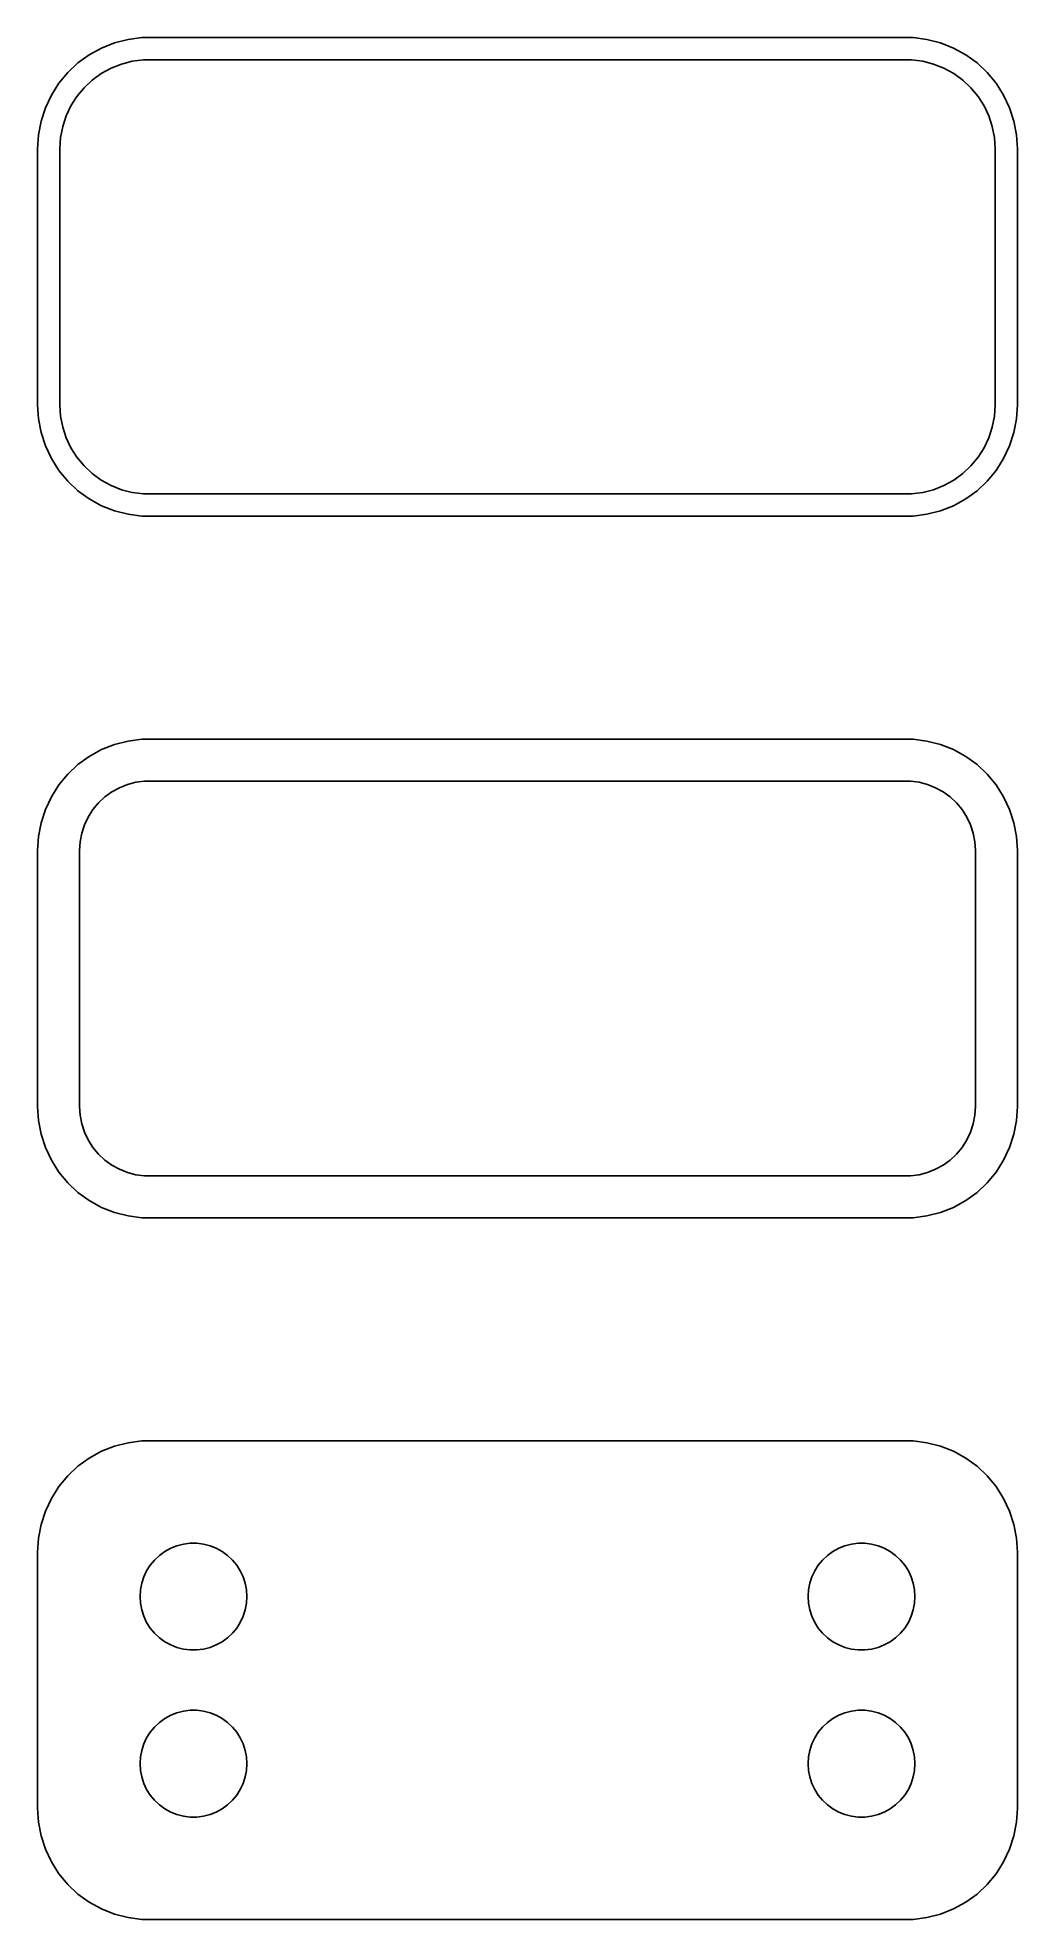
# Model space of a CAD drawing. Header units: metres. Extents: x -22 to 22, y 83.8 to 168.2.
import ezdxf

# ---------------------------------------------------------------- set-up
doc = ezdxf.new("R2010")
doc.units = ezdxf.units.M

msp = doc.modelspace()

# ---------------------------------------------------------------- linework, layer by layer
for p, q in [((-17.9369, 168.161), (-18.5451, 168.005)), ((-17.3139, 168.24), (-17.9369, 168.161)), ((17.3139, 168.24), (-17.3139, 168.24)), ((17.9369, 168.161), (17.3139, 168.24)), ((18.5451, 168.005), (17.9369, 168.161)), ((-19.6791, 167.472), (-20.1871, 167.103)), ((-19.1289, 167.774), (-19.6791, 167.472)), ((-18.5451, 168.005), (-19.1289, 167.774)), ((19.1289, 167.774), (18.5451, 168.005)), ((19.6791, 167.472), (19.1289, 167.774)), ((20.1871, 167.103), (19.6791, 167.472)), ((-20.6448, 166.673), (-21.0451, 166.189)), ((-20.1871, 167.103), (-20.6448, 166.673)), ((-19.5497, 166.332), (-19.1433, 166.627)), ((-19.1433, 166.627), (-18.7031, 166.869)), ((-18.7031, 166.869), (-18.2361, 167.054)), ((-18.2361, 167.054), (-17.7495, 167.179)), ((-17.7495, 167.179), (-17.2512, 167.242)), ((-17.2512, 167.242), (17.2512, 167.242)), ((17.2512, 167.242), (17.7495, 167.179)), ((17.7495, 167.179), (18.2361, 167.054)), ((18.2361, 167.054), (18.7031, 166.869)), ((18.7031, 166.869), (19.1433, 166.627)), ((19.1433, 166.627), (19.5497, 166.332)), ((20.6448, 166.673), (20.1871, 167.103)), ((21.0451, 166.189), (20.6448, 166.673)), ((-21.3815, 165.659), (-21.6489, 165.091)), ((-21.0451, 166.189), (-21.3815, 165.659)), ((-20.5052, 165.177), (-20.2361, 165.601)), ((-20.2361, 165.601), (-19.9159, 165.988)), ((-19.9159, 165.988), (-19.5497, 166.332)), ((19.5497, 166.332), (19.9159, 165.988)), ((19.9159, 165.988), (20.2361, 165.601)), ((20.2361, 165.601), (20.5052, 165.177)), ((21.3815, 165.659), (21.0451, 166.189)), ((21.6489, 165.091), (21.3815, 165.659)), ((-21.6489, 165.091), (-21.8429, 164.493)), ((-20.7191, 164.722), (-20.5052, 165.177)), ((20.5052, 165.177), (20.7191, 164.722)), ((21.8429, 164.493), (21.6489, 165.091)), ((-21.8429, 164.493), (-21.9606, 163.877)), ((-20.9684, 163.751), (-20.8743, 164.245)), ((-20.8743, 164.245), (-20.7191, 164.722)), ((20.7191, 164.722), (20.8743, 164.245)), ((20.8743, 164.245), (20.9684, 163.751)), ((21.9606, 163.877), (21.8429, 164.493)), ((-21.9606, 163.877), (-22, 163.25)), ((-22, 163.25), (-22, 151.75)), ((-21, 163.25), (-20.9684, 163.751)), ((-21, 151.75), (-21, 163.25)), ((20.9684, 163.751), (21, 163.25)), ((21, 163.25), (21, 151.75)), ((22, 163.25), (21.9606, 163.877)), ((22, 151.75), (22, 163.25)), ((-22, 151.75), (-21.9606, 151.123)), ((-20.9684, 151.249), (-21, 151.75)), ((-20.8743, 150.755), (-20.9684, 151.249)), ((20.9684, 151.249), (20.8743, 150.755)), ((21, 151.75), (20.9684, 151.249)), ((21.9606, 151.123), (22, 151.75)), ((-21.9606, 151.123), (-21.8429, 150.507)), ((-21.8429, 150.507), (-21.6489, 149.909)), ((-20.7191, 150.278), (-20.8743, 150.755)), ((20.8743, 150.755), (20.7191, 150.278)), ((21.6489, 149.909), (21.8429, 150.507)), ((21.8429, 150.507), (21.9606, 151.123)), ((-21.6489, 149.909), (-21.3815, 149.341)), ((-20.5052, 149.823), (-20.7191, 150.278)), ((-20.2361, 149.399), (-20.5052, 149.823)), ((20.5052, 149.823), (20.2361, 149.399)), ((20.7191, 150.278), (20.5052, 149.823)), ((21.3815, 149.341), (21.6489, 149.909)), ((-21.3815, 149.341), (-21.0451, 148.811)), ((-21.0451, 148.811), (-20.6448, 148.327)), ((-19.9159, 149.012), (-20.2361, 149.399)), ((-19.5497, 148.668), (-19.9159, 149.012)), ((19.9159, 149.012), (19.5497, 148.668)), ((20.2361, 149.399), (19.9159, 149.012)), ((20.6448, 148.327), (21.0451, 148.811)), ((21.0451, 148.811), (21.3815, 149.341)), ((-20.6448, 148.327), (-20.1871, 147.897)), ((-20.1871, 147.897), (-19.6791, 147.528)), ((-19.1433, 148.373), (-19.5497, 148.668)), ((-18.7031, 148.131), (-19.1433, 148.373)), ((-18.2361, 147.946), (-18.7031, 148.131)), ((-17.7495, 147.821), (-18.2361, 147.946)), ((18.2361, 147.946), (17.7495, 147.821)), ((18.7031, 148.131), (18.2361, 147.946)), ((19.1433, 148.373), (18.7031, 148.131)), ((19.5497, 148.668), (19.1433, 148.373)), ((19.6791, 147.528), (20.1871, 147.897)), ((20.1871, 147.897), (20.6448, 148.327)), ((-19.6791, 147.528), (-19.1289, 147.226)), ((-19.1289, 147.226), (-18.5451, 146.995)), ((-17.2512, 147.758), (-17.7495, 147.821)), ((17.2512, 147.758), (-17.2512, 147.758)), ((17.7495, 147.821), (17.2512, 147.758)), ((18.5451, 146.995), (19.1289, 147.226)), ((19.1289, 147.226), (19.6791, 147.528)), ((-18.5451, 146.995), (-17.9369, 146.839)), ((-17.9369, 146.839), (-17.3139, 146.76)), ((-17.3139, 146.76), (17.3139, 146.76)), ((17.3139, 146.76), (17.9369, 146.839)), ((17.9369, 146.839), (18.5451, 146.995)), ((-19.1289, 136.274), (-19.6791, 135.972)), ((-18.5451, 136.505), (-19.1289, 136.274)), ((-17.9369, 136.661), (-18.5451, 136.505)), ((-17.3139, 136.74), (-17.9369, 136.661)), ((17.3139, 136.74), (-17.3139, 136.74)), ((17.9369, 136.661), (17.3139, 136.74)), ((18.5451, 136.505), (17.9369, 136.661)), ((19.1289, 136.274), (18.5451, 136.505)), ((19.6791, 135.972), (19.1289, 136.274)), ((-20.6448, 135.173), (-21.0451, 134.689)), ((-20.1871, 135.603), (-20.6448, 135.173)), ((-19.6791, 135.972), (-20.1871, 135.603)), ((20.1871, 135.603), (19.6791, 135.972)), ((20.6448, 135.173), (20.1871, 135.603)), ((21.0451, 134.689), (20.6448, 135.173)), ((-21.0451, 134.689), (-21.3815, 134.159)), ((-18.9842, 134.149), (-18.668, 134.378)), ((-18.668, 134.378), (-18.3254, 134.567)), ((-18.3254, 134.567), (-17.9619, 134.711)), ((-17.9619, 134.711), (-17.5833, 134.808)), ((-17.5833, 134.808), (-17.1954, 134.857)), ((-17.1954, 134.857), (17.1954, 134.857)), ((17.1954, 134.857), (17.5833, 134.808)), ((17.5833, 134.808), (17.9619, 134.711)), ((17.9619, 134.711), (18.3254, 134.567)), ((18.3254, 134.567), (18.668, 134.378)), ((18.668, 134.378), (18.9842, 134.149)), ((21.3815, 134.159), (21.0451, 134.689)), ((-21.6489, 133.591), (-21.8429, 132.993)), ((-21.3815, 134.159), (-21.6489, 133.591)), ((-19.7279, 133.25), (-19.5184, 133.58)), ((-19.5184, 133.58), (-19.2692, 133.881)), ((-19.2692, 133.881), (-18.9842, 134.149)), ((18.9842, 134.149), (19.2692, 133.881)), ((19.2692, 133.881), (19.5184, 133.58)), ((19.5184, 133.58), (19.7279, 133.25)), ((21.6489, 133.591), (21.3815, 134.159)), ((21.8429, 132.993), (21.6489, 133.591)), ((-21.8429, 132.993), (-21.9606, 132.377)), ((-20.0151, 132.524), (-19.8943, 132.896)), ((-19.8943, 132.896), (-19.7279, 133.25)), ((19.7279, 133.25), (19.8943, 132.896)), ((19.8943, 132.896), (20.0151, 132.524)), ((21.9606, 132.377), (21.8429, 132.993)), ((-21.9606, 132.377), (-22, 131.75)), ((-20.1129, 131.75), (-20.0884, 132.14)), ((-20.0884, 132.14), (-20.0151, 132.524)), ((20.0151, 132.524), (20.0884, 132.14)), ((20.0884, 132.14), (20.1129, 131.75)), ((22, 131.75), (21.9606, 132.377)), ((-22, 131.75), (-22, 120.25)), ((-20.1129, 120.25), (-20.1129, 131.75)), ((20.1129, 131.75), (20.1129, 120.25)), ((22, 120.25), (22, 131.75)), ((-22, 120.25), (-21.9606, 119.623)), ((-20.0884, 119.86), (-20.1129, 120.25)), ((20.1129, 120.25), (20.0884, 119.86)), ((21.9606, 119.623), (22, 120.25)), ((-21.9606, 119.623), (-21.8429, 119.007)), ((-20.0151, 119.476), (-20.0884, 119.86)), ((-19.8943, 119.104), (-20.0151, 119.476)), ((20.0151, 119.476), (19.8943, 119.104)), ((20.0884, 119.86), (20.0151, 119.476)), ((21.8429, 119.007), (21.9606, 119.623)), ((-21.8429, 119.007), (-21.6489, 118.409)), ((-21.6489, 118.409), (-21.3815, 117.841)), ((-19.7279, 118.75), (-19.8943, 119.104)), ((-19.5184, 118.42), (-19.7279, 118.75)), ((-19.2692, 118.119), (-19.5184, 118.42)), ((19.5184, 118.42), (19.2692, 118.119)), ((19.7279, 118.75), (19.5184, 118.42)), ((19.8943, 119.104), (19.7279, 118.75)), ((21.3815, 117.841), (21.6489, 118.409)), ((21.6489, 118.409), (21.8429, 119.007)), ((-21.3815, 117.841), (-21.0451, 117.311)), ((-18.9842, 117.851), (-19.2692, 118.119)), ((-18.668, 117.622), (-18.9842, 117.851)), ((-18.3254, 117.433), (-18.668, 117.622)), ((-17.9619, 117.289), (-18.3254, 117.433)), ((18.3254, 117.433), (17.9619, 117.289)), ((18.668, 117.622), (18.3254, 117.433)), ((18.9842, 117.851), (18.668, 117.622)), ((19.2692, 118.119), (18.9842, 117.851)), ((21.0451, 117.311), (21.3815, 117.841)), ((-21.0451, 117.311), (-20.6448, 116.827)), ((-20.6448, 116.827), (-20.1871, 116.397)), ((-17.5833, 117.192), (-17.9619, 117.289)), ((-17.1954, 117.143), (-17.5833, 117.192)), ((17.1954, 117.143), (-17.1954, 117.143)), ((17.5833, 117.192), (17.1954, 117.143)), ((17.9619, 117.289), (17.5833, 117.192)), ((20.1871, 116.397), (20.6448, 116.827)), ((20.6448, 116.827), (21.0451, 117.311)), ((-20.1871, 116.397), (-19.6791, 116.028)), ((-19.6791, 116.028), (-19.1289, 115.726)), ((19.1289, 115.726), (19.6791, 116.028)), ((19.6791, 116.028), (20.1871, 116.397)), ((-19.1289, 115.726), (-18.5451, 115.495)), ((-18.5451, 115.495), (-17.9369, 115.339)), ((-17.9369, 115.339), (-17.3139, 115.26)), ((-17.3139, 115.26), (17.3139, 115.26)), ((17.3139, 115.26), (17.9369, 115.339)), ((17.9369, 115.339), (18.5451, 115.495)), ((18.5451, 115.495), (19.1289, 115.726)), ((-19.1289, 104.774), (-19.6791, 104.472)), ((-18.5451, 105.005), (-19.1289, 104.774)), ((-17.9369, 105.161), (-18.5451, 105.005)), ((-17.3139, 105.24), (-17.9369, 105.161)), ((17.3139, 105.24), (-17.3139, 105.24)), ((17.9369, 105.161), (17.3139, 105.24)), ((18.5451, 105.005), (17.9369, 105.161)), ((19.1289, 104.774), (18.5451, 105.005)), ((19.6791, 104.472), (19.1289, 104.774)), ((-20.1871, 104.103), (-20.6448, 103.673)), ((-19.6791, 104.472), (-20.1871, 104.103)), ((20.1871, 104.103), (19.6791, 104.472)), ((20.6448, 103.673), (20.1871, 104.103)), ((-21.0451, 103.189), (-21.3815, 102.659)), ((-20.6448, 103.673), (-21.0451, 103.189)), ((21.0451, 103.189), (20.6448, 103.673)), ((21.3815, 102.659), (21.0451, 103.189)), ((-21.3815, 102.659), (-21.6489, 102.091)), ((21.6489, 102.091), (21.3815, 102.659)), ((-21.8429, 101.493), (-21.9606, 100.877)), ((-21.6489, 102.091), (-21.8429, 101.493)), ((21.8429, 101.493), (21.6489, 102.091)), ((21.9606, 100.877), (21.8429, 101.493)), ((-21.9606, 100.877), (-22, 100.25)), ((-16.0219, 100.422), (-15.7416, 100.533)), ((-15.7416, 100.533), (-15.4497, 100.607)), ((-15.4497, 100.607), (-15.1507, 100.645)), ((-15.1507, 100.645), (-14.8493, 100.645)), ((-14.8493, 100.645), (-14.5503, 100.607)), ((-14.5503, 100.607), (-14.2583, 100.533)), ((-14.2583, 100.533), (-13.9781, 100.422)), ((13.9781, 100.422), (14.2583, 100.533)), ((14.2583, 100.533), (14.5503, 100.607)), ((14.5503, 100.607), (14.8493, 100.645)), ((14.8493, 100.645), (15.1507, 100.645)), ((15.1507, 100.645), (15.4497, 100.607)), ((15.4497, 100.607), (15.7416, 100.533)), ((15.7416, 100.533), (16.0219, 100.422)), ((22, 100.25), (21.9606, 100.877)), ((-22, 100.25), (-22, 88.75)), ((-16.9416, 99.6607), (-16.7495, 99.8929)), ((-16.7495, 99.8929), (-16.5298, 100.099)), ((-16.5298, 100.099), (-16.286, 100.276)), ((-16.286, 100.276), (-16.0219, 100.422)), ((-13.9781, 100.422), (-13.714, 100.276)), ((-13.714, 100.276), (-13.4702, 100.099)), ((-13.4702, 100.099), (-13.2505, 99.8929)), ((-13.2505, 99.8929), (-13.0583, 99.6607)), ((13.0583, 99.6607), (13.2505, 99.8929)), ((13.2505, 99.8929), (13.4702, 100.099)), ((13.4702, 100.099), (13.714, 100.276)), ((13.714, 100.276), (13.9781, 100.422)), ((16.0219, 100.422), (16.286, 100.276)), ((16.286, 100.276), (16.5298, 100.099)), ((16.5298, 100.099), (16.7495, 99.8929)), ((16.7495, 99.8929), (16.9416, 99.6607)), ((22, 88.75), (22, 100.25)), ((-17.3811, 98.5508), (-17.3246, 98.8468)), ((-17.3246, 98.8468), (-17.2315, 99.1335)), ((-17.2315, 99.1335), (-17.1031, 99.4062)), ((-17.1031, 99.4062), (-16.9416, 99.6607)), ((-13.0583, 99.6607), (-12.8969, 99.4062)), ((-12.8969, 99.4062), (-12.7685, 99.1335)), ((-12.7685, 99.1335), (-12.6754, 98.8468)), ((-12.6754, 98.8468), (-12.6189, 98.5508)), ((12.6189, 98.5508), (12.6754, 98.8468)), ((12.6754, 98.8468), (12.7685, 99.1335)), ((12.7685, 99.1335), (12.8969, 99.4062)), ((12.8969, 99.4062), (13.0583, 99.6607)), ((16.9416, 99.6607), (17.1031, 99.4062)), ((17.1031, 99.4062), (17.2315, 99.1335)), ((17.2315, 99.1335), (17.3246, 98.8468)), ((17.3246, 98.8468), (17.3811, 98.5508)), ((-17.4, 98.25), (-17.3811, 98.5508)), ((-17.3811, 97.9492), (-17.4, 98.25)), ((-12.6189, 98.5508), (-12.6, 98.25)), ((-12.6, 98.25), (-12.6189, 97.9492)), ((12.6, 98.25), (12.6189, 98.5508)), ((12.6189, 97.9492), (12.6, 98.25)), ((17.3811, 98.5508), (17.4, 98.25)), ((17.4, 98.25), (17.3811, 97.9492)), ((-17.3246, 97.6531), (-17.3811, 97.9492)), ((-17.2315, 97.3665), (-17.3246, 97.6531)), ((-17.1031, 97.0938), (-17.2315, 97.3665)), ((-12.7685, 97.3665), (-12.8969, 97.0938)), ((-12.6754, 97.6531), (-12.7685, 97.3665)), ((-12.6189, 97.9492), (-12.6754, 97.6531)), ((12.6754, 97.6531), (12.6189, 97.9492)), ((12.7685, 97.3665), (12.6754, 97.6531)), ((12.8969, 97.0938), (12.7685, 97.3665)), ((17.2315, 97.3665), (17.1031, 97.0938)), ((17.3246, 97.6531), (17.2315, 97.3665)), ((17.3811, 97.9492), (17.3246, 97.6531)), ((-16.9416, 96.8393), (-17.1031, 97.0938)), ((-16.7495, 96.6071), (-16.9416, 96.8393)), ((-16.5298, 96.4008), (-16.7495, 96.6071)), ((-16.286, 96.2236), (-16.5298, 96.4008)), ((-13.4702, 96.4008), (-13.714, 96.2236)), ((-13.2505, 96.6071), (-13.4702, 96.4008)), ((-13.0583, 96.8393), (-13.2505, 96.6071)), ((-12.8969, 97.0938), (-13.0583, 96.8393)), ((13.0583, 96.8393), (12.8969, 97.0938)), ((13.2505, 96.6071), (13.0583, 96.8393)), ((13.4702, 96.4008), (13.2505, 96.6071)), ((13.714, 96.2236), (13.4702, 96.4008)), ((16.5298, 96.4008), (16.286, 96.2236)), ((16.7495, 96.6071), (16.5298, 96.4008)), ((16.9416, 96.8393), (16.7495, 96.6071)), ((17.1031, 97.0938), (16.9416, 96.8393)), ((-16.0219, 96.0784), (-16.286, 96.2236)), ((-15.7416, 95.9675), (-16.0219, 96.0784)), ((-15.4497, 95.8925), (-15.7416, 95.9675)), ((-15.1507, 95.8547), (-15.4497, 95.8925)), ((-14.8493, 95.8547), (-15.1507, 95.8547)), ((-14.5503, 95.8925), (-14.8493, 95.8547)), ((-14.2583, 95.9675), (-14.5503, 95.8925)), ((-13.9781, 96.0784), (-14.2583, 95.9675)), ((-13.714, 96.2236), (-13.9781, 96.0784)), ((13.9781, 96.0784), (13.714, 96.2236)), ((14.2583, 95.9675), (13.9781, 96.0784)), ((14.5503, 95.8925), (14.2583, 95.9675)), ((14.8493, 95.8547), (14.5503, 95.8925)), ((15.1507, 95.8547), (14.8493, 95.8547)), ((15.4497, 95.8925), (15.1507, 95.8547)), ((15.7416, 95.9675), (15.4497, 95.8925)), ((16.0219, 96.0784), (15.7416, 95.9675)), ((16.286, 96.2236), (16.0219, 96.0784)), ((-16.0219, 92.9216), (-15.7416, 93.0325)), ((-15.7416, 93.0325), (-15.4497, 93.1075)), ((-15.4497, 93.1075), (-15.1507, 93.1453)), ((-15.1507, 93.1453), (-14.8493, 93.1453)), ((-14.8493, 93.1453), (-14.5503, 93.1075)), ((-14.5503, 93.1075), (-14.2583, 93.0325)), ((-14.2583, 93.0325), (-13.9781, 92.9216)), ((13.9781, 92.9216), (14.2583, 93.0325)), ((14.2583, 93.0325), (14.5503, 93.1075)), ((14.5503, 93.1075), (14.8493, 93.1453)), ((14.8493, 93.1453), (15.1507, 93.1453)), ((15.1507, 93.1453), (15.4497, 93.1075)), ((15.4497, 93.1075), (15.7416, 93.0325)), ((15.7416, 93.0325), (16.0219, 92.9216)), ((-17.1031, 91.9062), (-16.9416, 92.1607)), ((-16.9416, 92.1607), (-16.7495, 92.3929)), ((-16.7495, 92.3929), (-16.5298, 92.5992)), ((-16.5298, 92.5992), (-16.286, 92.7764)), ((-16.286, 92.7764), (-16.0219, 92.9216)), ((-13.9781, 92.9216), (-13.714, 92.7764)), ((-13.714, 92.7764), (-13.4702, 92.5992)), ((-13.4702, 92.5992), (-13.2505, 92.3929)), ((-13.2505, 92.3929), (-13.0583, 92.1607)), ((-13.0583, 92.1607), (-12.8969, 91.9062)), ((12.8969, 91.9062), (13.0583, 92.1607)), ((13.0583, 92.1607), (13.2505, 92.3929)), ((13.2505, 92.3929), (13.4702, 92.5992)), ((13.4702, 92.5992), (13.714, 92.7764)), ((13.714, 92.7764), (13.9781, 92.9216)), ((16.0219, 92.9216), (16.286, 92.7764)), ((16.286, 92.7764), (16.5298, 92.5992)), ((16.5298, 92.5992), (16.7495, 92.3929)), ((16.7495, 92.3929), (16.9416, 92.1607)), ((16.9416, 92.1607), (17.1031, 91.9062)), ((-17.3811, 91.0508), (-17.3246, 91.3469)), ((-17.3246, 91.3469), (-17.2315, 91.6335)), ((-17.2315, 91.6335), (-17.1031, 91.9062)), ((-12.8969, 91.9062), (-12.7685, 91.6335)), ((-12.7685, 91.6335), (-12.6754, 91.3469)), ((-12.6754, 91.3469), (-12.6189, 91.0508)), ((12.6189, 91.0508), (12.6754, 91.3469)), ((12.6754, 91.3469), (12.7685, 91.6335)), ((12.7685, 91.6335), (12.8969, 91.9062)), ((17.1031, 91.9062), (17.2315, 91.6335)), ((17.2315, 91.6335), (17.3246, 91.3469)), ((17.3246, 91.3469), (17.3811, 91.0508)), ((-17.4, 90.75), (-17.3811, 91.0508)), ((-17.3811, 90.4492), (-17.4, 90.75)), ((-17.3246, 90.1532), (-17.3811, 90.4492)), ((-12.6189, 90.4492), (-12.6754, 90.1532)), ((-12.6189, 91.0508), (-12.6, 90.75)), ((-12.6, 90.75), (-12.6189, 90.4492)), ((12.6, 90.75), (12.6189, 91.0508)), ((12.6189, 90.4492), (12.6, 90.75)), ((12.6754, 90.1532), (12.6189, 90.4492)), ((17.3811, 90.4492), (17.3246, 90.1532)), ((17.3811, 91.0508), (17.4, 90.75)), ((17.4, 90.75), (17.3811, 90.4492)), ((-17.2315, 89.8665), (-17.3246, 90.1532)), ((-17.1031, 89.5938), (-17.2315, 89.8665)), ((-16.9416, 89.3393), (-17.1031, 89.5938)), ((-12.8969, 89.5938), (-13.0583, 89.3393)), ((-12.7685, 89.8665), (-12.8969, 89.5938)), ((-12.6754, 90.1532), (-12.7685, 89.8665)), ((12.7685, 89.8665), (12.6754, 90.1532)), ((12.8969, 89.5938), (12.7685, 89.8665)), ((13.0583, 89.3393), (12.8969, 89.5938)), ((17.1031, 89.5938), (16.9416, 89.3393)), ((17.2315, 89.8665), (17.1031, 89.5938)), ((17.3246, 90.1532), (17.2315, 89.8665)), ((-22, 88.75), (-21.9606, 88.1233)), ((-16.7495, 89.1071), (-16.9416, 89.3393)), ((-16.5298, 88.9008), (-16.7495, 89.1071)), ((-16.286, 88.7236), (-16.5298, 88.9008)), ((-16.0219, 88.5784), (-16.286, 88.7236)), ((-13.714, 88.7236), (-13.9781, 88.5784)), ((-13.4702, 88.9008), (-13.714, 88.7236)), ((-13.2505, 89.1071), (-13.4702, 88.9008)), ((-13.0583, 89.3393), (-13.2505, 89.1071)), ((13.2505, 89.1071), (13.0583, 89.3393)), ((13.4702, 88.9008), (13.2505, 89.1071)), ((13.714, 88.7236), (13.4702, 88.9008)), ((13.9781, 88.5784), (13.714, 88.7236)), ((16.286, 88.7236), (16.0219, 88.5784)), ((16.5298, 88.9008), (16.286, 88.7236)), ((16.7495, 89.1071), (16.5298, 88.9008)), ((16.9416, 89.3393), (16.7495, 89.1071)), ((21.9606, 88.1233), (22, 88.75)), ((-21.9606, 88.1233), (-21.8429, 87.5066)), ((-15.7416, 88.4675), (-16.0219, 88.5784)), ((-15.4497, 88.3925), (-15.7416, 88.4675)), ((-15.1507, 88.3547), (-15.4497, 88.3925)), ((-14.8493, 88.3547), (-15.1507, 88.3547)), ((-14.5503, 88.3925), (-14.8493, 88.3547)), ((-14.2583, 88.4675), (-14.5503, 88.3925)), ((-13.9781, 88.5784), (-14.2583, 88.4675)), ((14.2583, 88.4675), (13.9781, 88.5784)), ((14.5503, 88.3925), (14.2583, 88.4675)), ((14.8493, 88.3547), (14.5503, 88.3925)), ((15.1507, 88.3547), (14.8493, 88.3547)), ((15.4497, 88.3925), (15.1507, 88.3547)), ((15.7416, 88.4675), (15.4497, 88.3925)), ((16.0219, 88.5784), (15.7416, 88.4675)), ((21.8429, 87.5066), (21.9606, 88.1233)), ((-21.8429, 87.5066), (-21.6489, 86.9094)), ((21.6489, 86.9094), (21.8429, 87.5066)), ((-21.6489, 86.9094), (-21.3815, 86.3412)), ((-21.3815, 86.3412), (-21.0451, 85.8111)), ((21.0451, 85.8111), (21.3815, 86.3412)), ((21.3815, 86.3412), (21.6489, 86.9094)), ((-21.0451, 85.8111), (-20.6448, 85.3273)), ((-20.6448, 85.3273), (-20.1871, 84.8974)), ((20.1871, 84.8974), (20.6448, 85.3273)), ((20.6448, 85.3273), (21.0451, 85.8111)), ((-20.1871, 84.8974), (-19.6791, 84.5284)), ((-19.6791, 84.5284), (-19.1289, 84.2259)), ((19.1289, 84.2259), (19.6791, 84.5284)), ((19.6791, 84.5284), (20.1871, 84.8974)), ((-19.1289, 84.2259), (-18.5451, 83.9947)), ((-18.5451, 83.9947), (-17.9369, 83.8386)), ((-17.9369, 83.8386), (-17.3139, 83.7599)), ((-17.3139, 83.7599), (17.3139, 83.7599)), ((17.3139, 83.7599), (17.9369, 83.8386)), ((17.9369, 83.8386), (18.5451, 83.9947)), ((18.5451, 83.9947), (19.1289, 84.2259))]:
    msp.add_line(p, q)

doc.saveas('drawing.dxf')
